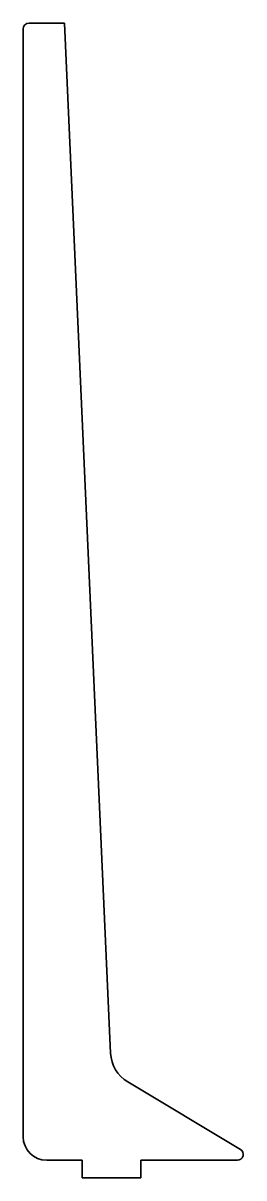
# Model space of a CAD drawing. Header units: inches. Extents: x 0 to 37, y 0 to 197.
import ezdxf

# ---------------------------------------------------------------- set-up
doc = ezdxf.new("R2010")
doc.units = ezdxf.units.IN
doc.header["$MEASUREMENT"] = 0
doc.layers.add('SIMUMAK Visible (ISO)', color=7, linetype='Continuous', lineweight=35)

# ---------------------------------------------------------------- blocks, each defined once
blk = doc.blocks.new('CD-IND-31-CARRTIN-01_Sheet_7_CD-IND-31-CARRTIN-01')
at = {"layer": 'SIMUMAK Visible (ISO)'}
for p, q in [((-17.69, 98.3), (-11.69, 98.3)), ((-11.69, 98.3), (-3.84, -77.08)), ((-18.69, -91.3), (-18.69, 97.3)), ((-0.93, -81.96), (18.21, -93.44)), ((-8.69, -95.3), (-14.69, -95.3)), ((-8.69, -95.3), (-8.69, -98.3)), ((17.69, -95.3), (1.31, -95.3)), ((1.31, -98.3), (1.31, -95.3)), ((-8.69, -98.3), (1.31, -98.3))]:
    blk.add_line(p, q, dxfattribs=at)
at = {"layer": 'SIMUMAK Visible (ISO)', "extrusion": (0, 0, -1)}
for centre, radius, start, end in [((17.69, 97.3), 1, 0, 90), ((14.69, -91.3), 4, 270, 360), ((-17.69, -94.3), 1, 120.9638, 270)]:
    blk.add_arc(centre, radius, start, end, dxfattribs=at)
at = {"layer": 'SIMUMAK Visible (ISO)'}
blk.add_arc((2.15, -76.81), 6, 182.5647, 239.0362, dxfattribs=at)

msp = doc.modelspace()

# ---------------------------------------------------------------- block references
msp.add_blockref('CD-IND-31-CARRTIN-01_Sheet_7_CD-IND-31-CARRTIN-01', (18.69, 98.3))

doc.saveas('drawing.dxf')
